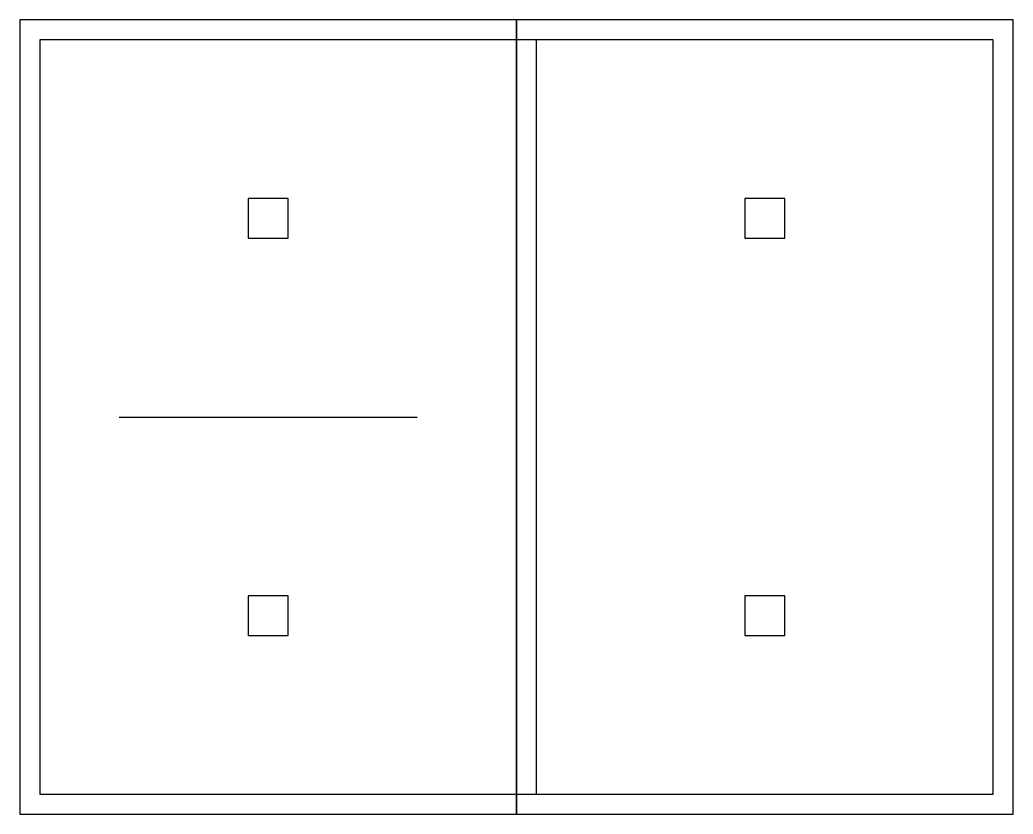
# Model space of a CAD drawing. Header units: millimetres. Extents: x 0 to 10000, y 0 to 8000.
import ezdxf

# ---------------------------------------------------------------- set-up
doc = ezdxf.new("R2010")
doc.units = ezdxf.units.MM
for name, color, linetype in [('A-COLS', 3, 'Continuous'), ('A-SLAB', 8, 'Continuous'), ('A-WALL', 1, 'Continuous'), ('A-ZONE', 4, 'Continuous')]:
    doc.layers.add(name, color=color, linetype=linetype)

msp = doc.modelspace()

# ---------------------------------------------------------------- linework, layer by layer
at = {"layer": 'A-COLS'}
for points in [[(2300, 5800), (2700, 5800), (2700, 6200), (2300, 6200)], [(7300, 5800), (7700, 5800), (7700, 6200), (7300, 6200)], [(2300, 1800), (2700, 1800), (2700, 2200), (2300, 2200)], [(7300, 1800), (7700, 1800), (7700, 2200), (7300, 2200)]]:
    msp.add_lwpolyline(points, close=True, dxfattribs=at)
at = {"layer": 'A-SLAB'}
msp.add_lwpolyline([(0, 0), (10000, 0), (10000, 8000), (0, 8000)], close=True, dxfattribs=at)
at = {"layer": 'A-WALL'}
for p, q in [((5000, 200), (5000, 7800)), ((5200, 200), (5200, 7800)), ((1000, 4000), (4000, 4000))]:
    msp.add_line(p, q, dxfattribs=at)
for points in [[(0, 0), (10000, 0), (10000, 8000), (0, 8000)], [(200, 200), (9800, 200), (9800, 7800), (200, 7800)]]:
    msp.add_lwpolyline(points, close=True, dxfattribs=at)
at = {"layer": 'A-ZONE'}
for points in [[(0, 0), (5000, 0), (5000, 8000), (0, 8000)], [(5000, 0), (10000, 0), (10000, 8000), (5000, 8000)]]:
    msp.add_lwpolyline(points, close=True, dxfattribs=at)

doc.saveas('drawing.dxf')
